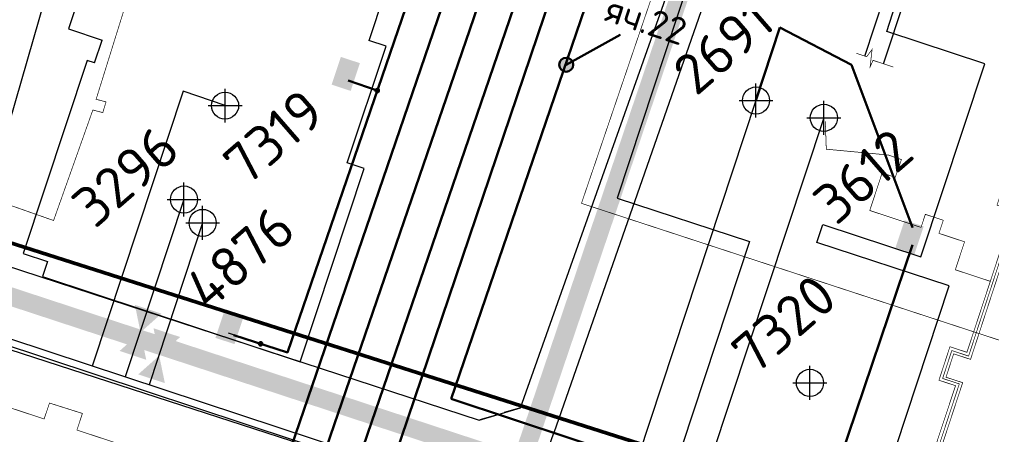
# Model space of a CAD drawing. Header units: millimetres. Extents: x 519 to 9564855, y -810 to 5021775.
# Drawn here: x 9541611.3 to 9541897.8, y 4997682.2 to 4997804.7 of the extents above; entities that cross this region are included whole.
import ezdxf

# ---------------------------------------------------------------- set-up
doc = ezdxf.new("R2010")
doc.units = ezdxf.units.MM
doc.header["$LTSCALE"] = 2
doc.header["$MEASUREMENT"] = 0
doc.header["$PDMODE"] = 2
doc.header["$PDSIZE"] = 5
doc.linetypes.add('92051501$0$DASHED', pattern=[0.75, 0.5, -0.25])
doc.layers.add('13A этап', color=7, linetype='Continuous', true_color=0xaafdfa)
for name, color, linetype in [('42 доп. скв. на 2009 год', 96, 'Continuous'), ('Existing roads', 41, 'Continuous'), ('new 100 wells', 131, 'Continuous'), ('OilColl&Flowlines', 3, 'Continuous'), ('Stage 11.Object 3.Color', 172, 'Continuous'), ('Stage 12 wells.Text&Frame', 52, 'Continuous'), ('Wels of 13phase', 200, 'Continuous'), ('Скважины 2019г.', 241, 'Continuous'), ('Скважины на 2015 год', 7, 'Continuous')]:
    doc.layers.add(name, color=color, linetype=linetype)
for name, color, linetype, lineweight in [('PPLINE_GAS', 4, 'GAS_LINE', 30), ('SteamInjInfrastructure', 25, 'Continuous', 100), ('WELLS(drilled after 2000y)', 6, 'Continuous', 40), ('Оптиковолоконный кабель', 220, 'CAB6', 20), ('Скважины на 2026', 222, 'Continuous', 50), ('Электро', 1, 'Continuous', 30), ('Электроснаб', 1, 'Continuous', 18), ('Электроснабжене', 1, 'Continuous', 18)]:
    doc.layers.add(name, color=color, linetype=linetype, lineweight=lineweight)
doc.styles.add('92051501$0$STANDARD', font='simplex.shx')
doc.styles.add('Elect', font='isocpeur.ttf')
doc.styles.get("Standard").update_dxf_attribs({"font": 'isocpeur.ttf', "width": 0.5})
doc.linetypes.add('CAB', pattern='A,0.7,-0.43403,["K",Standard,S=0.9,R=0,X=-0.4,Y=-0.3],-0.8', length=1.93403)
doc.linetypes.add('CAB6', pattern='A,0.9,-0.9,["6",Standard,S=0.9,R=0,X=-0.8,Y=-0.4],11', length=12.8)
doc.linetypes.add('GAS_LINE', pattern='A,0.5,-0.2,["G",92051501$0$STANDARD,S=0.1,R=0,X=-0.1,Y=-0.05],-0.05', length=0.75)

msp = doc.modelspace()

# ---------------------------------------------------------------- hatches: boundary and pattern name
at = {"layer": 'Электро', "ltscale": 7.5}
msp.add_hatch(color=256, dxfattribs=at).paths.add_polyline_path([(9541703.32781, 4997785.50696), (9541708.94004, 4997783.64997), (9541711.64727, 4997791.83183), (9541706.03504, 4997793.68882)])
at = {"layer": 'Электро'}
h = msp.add_hatch(color=256, dxfattribs=at)
edge = h.paths.add_edge_path()
edge.add_arc((9541772.46269, 4997791.38694), 2.06767, 0, 360)
for points in [[(9541877.82918, 4997743.65523), (9541872.21695, 4997745.51221), (9541869.50972, 4997737.33036), (9541875.12195, 4997735.47337)], [(9541669.07393, 4997710.78023), (9541674.68616, 4997708.92324), (9541677.39339, 4997717.1051), (9541671.78116, 4997718.96209)]]:
    msp.add_hatch(color=256, dxfattribs=at).paths.add_polyline_path(points)
at = {"layer": 'Электроснаб', "lineweight": 0, "ltscale": 7.5}
msp.add_hatch(color=1, dxfattribs=at).paths.add_polyline_path([(9541703.32781, 4997785.50696), (9541708.94004, 4997783.64997), (9541711.64727, 4997791.83183), (9541706.03504, 4997793.68882)])
at = {"layer": 'Электроснаб', "lineweight": 0}
h = msp.add_hatch(color=1, dxfattribs=at)
edge = h.paths.add_edge_path()
edge.add_arc((9541772.46269, 4997791.38694), 2.06767, 0, 360)
for points in [[(9541877.82918, 4997743.65523), (9541872.21695, 4997745.51221), (9541869.50972, 4997737.33036), (9541875.12195, 4997735.47337)], [(9541669.07393, 4997710.78023), (9541674.68616, 4997708.92324), (9541677.39339, 4997717.1051), (9541671.78116, 4997718.96209)]]:
    msp.add_hatch(color=1, dxfattribs=at).paths.add_polyline_path(points)
at = {"layer": 'Электроснабжене', "lineweight": 0, "ltscale": 7.5}
msp.add_hatch(color=1, dxfattribs=at).paths.add_polyline_path([(9541703.32781, 4997785.50696), (9541708.94004, 4997783.64997), (9541711.64727, 4997791.83183), (9541706.03504, 4997793.68882)])
at = {"layer": 'Электроснабжене', "lineweight": 0}
h = msp.add_hatch(color=1, dxfattribs=at)
edge = h.paths.add_edge_path()
edge.add_arc((9541772.46269, 4997791.38694), 2.06767, 0, 360)
for points in [[(9541877.82918, 4997743.65523), (9541872.21695, 4997745.51221), (9541869.50972, 4997737.33036), (9541875.12195, 4997735.47337)], [(9541669.07393, 4997710.78023), (9541674.68616, 4997708.92324), (9541677.39339, 4997717.1051), (9541671.78116, 4997718.96209)]]:
    msp.add_hatch(color=1, dxfattribs=at).paths.add_polyline_path(points)

# ---------------------------------------------------------------- linework, layer by layer
at = {"linetype": 'ByBlock', "lineweight": 0, "ltscale": 80, "const_width": 0.2}
msp.add_lwpolyline([(9541857.97333, 4997794.74652), (9541861.01109, 4997793.74139), (9541862.62458, 4997795.90147), (9541862.03032, 4997790.71018), (9541862.90236, 4997792.6666), (9541868.88178, 4997790.68812)], dxfattribs=at)
at = {"layer": '13A этап', "color": 0, "linetype": 'ByBlock', "lineweight": 0}
msp.add_lwpolyline([(9541633.4139, 4997791.94284), (9541631.23745, 4997792.66299), (9541612.38202, 4997735.67759), (9541619.54752, 4997733.30666)], dxfattribs=at)
msp.add_circle((9541659.8, 4997751.6), 4, dxfattribs=at)
msp.add_point((9541659.8, 4997751.6), dxfattribs=at)
at = {"layer": '42 доп. скв. на 2009 год', "color": 0, "linetype": 'ByBlock', "lineweight": 0}
for points in [[(9541866.9228, 4997801.1833), (9541869.56299, 4997809.16255), (9541812.57759, 4997828.01798), (9541787.43701, 4997752.03745), (9541826.44688, 4997739.18631)], [(9541619.54752, 4997733.30666), (9541618.08202, 4997728.87759), (9541694.06255, 4997703.73701), (9541712.91798, 4997760.72241), (9541707.88981, 4997762.38614)], [(9541846.33759, 4997738.94977), (9541848.06737, 4997744.19791)]]:
    msp.add_lwpolyline(points, dxfattribs=at)
for centre in [(9541828.4, 4997780.8), (9541665.3, 4997744.7)]:
    msp.add_circle(centre, 4, dxfattribs=at)
for p in [(9541828.4, 4997780.8), (9541665.3, 4997744.7)]:
    msp.add_point(p, dxfattribs=at)
at = {"layer": 'Existing roads', "color": 3, "linetype": 'ByBlock', "lineweight": 0, "ltscale": 80}
for p, q in [((9541659.8, 4997751.6), (9541642.47752, 4997699.24755)), ((9541665.3, 4997744.7), (9541649.49258, 4997696.92639))]:
    msp.add_line(p, q, dxfattribs=at)
at = {"layer": 'Existing roads', "lineweight": 0, "const_width": 5.4, "flags": 128}
for points in [[(9540167.59195, 4998196.78734), (9542116.88988, 4997555.89)], [(9541835.6113, 4997899.52024), (9541759.08351, 4997673.5309)]]:
    msp.add_lwpolyline(points, dxfattribs=at)
at = {"layer": 'new 100 wells', "color": 0, "linetype": 'ByBlock', "lineweight": 0}
msp.add_lwpolyline([(9541848.06737, 4997744.19791), (9541876.96254, 4997734.63702), (9541895.81798, 4997791.62241), (9541866.9228, 4997801.1833)], dxfattribs=at)
msp.add_circle((9541848.4, 4997775.7), 4, dxfattribs=at)
msp.add_point((9541848.4, 4997775.7), dxfattribs=at)
at = {"layer": 'OilColl&Flowlines', "lineweight": 0}
for p, q in [((9542695.19707, 4997348.73558, 0), (9540718.01393, 4998002.8832)), ((9541591.54689, 4997716.09957), (9541645.51983, 4997903.3463)), ((9541828.4, 4997780.8), (9541785.73188, 4997651.84727)), ((9541848.4, 4997775.7), (9541805.27927, 4997645.3794))]:
    msp.add_line(p, q, dxfattribs=at)
msp.add_lwpolyline([(9542209.11018, 4997511.75906), (9540735.67214, 4997999.29302)], dxfattribs=at)
msp.add_lwpolyline([(9542209.11018, 4997511.75906), (9540735.67214, 4997999.29302)], dxfattribs=at)
at = {"layer": 'OilColl&Flowlines', "color": 3, "linetype": 'ByBlock', "lineweight": 0, "ltscale": 80, "const_width": 0.2}
for points in [[(9541809.20596, 4997845.20875), (9541776.9565, 4997750.4704)], [(9541776.9565, 4997750.4704), (9542026.10644, 4997668.78322)]]:
    msp.add_lwpolyline(points, dxfattribs=at)
at = {"layer": 'OilColl&Flowlines', "lineweight": 0}
for points in [[(9541653.17531, 4997717.91689), (9541646.99528, 4997712.41232), (9541645.3182, 4997720.51666)], [(9541648.67237, 4997704.30798), (9541640.81526, 4997706.90776), (9541646.99528, 4997712.41232)], [(9541658.67531, 4997711.01689), (9541652.49528, 4997705.51232), (9541650.8182, 4997713.61666)], [(9541654.17237, 4997697.40798), (9541646.31526, 4997700.00776), (9541652.49528, 4997705.51232)]]:
    msp.add_solid(points, dxfattribs=at)
at = {"layer": 'PPLINE_GAS', "linetype": 'GAS_LINE', "lineweight": 0, "ltscale": 20}
msp.add_line((9540830.54536, 4997960.24902), (9541760.15024, 4997658.02651), dxfattribs=at)
msp.add_line((9540830.54536, 4997960.24902), (9541760.15024, 4997658.02651), dxfattribs=at)
at = {"layer": 'PPLINE_GAS', "color": 4, "linetype": 'GAS_LINE', "lineweight": 0, "ltscale": 80}
for p in [(9541822.605, 4997837), (9541760.15024, 4997658.02651)]:
    msp.add_line(p, (9541768.77774, 4997682.74991, 0), dxfattribs=at)
at = {"layer": 'Stage 11.Object 3.Color', "color": 1, "linetype": 'ByBlock', "lineweight": 0, "ltscale": 80}
for p, q in [((9541690.30126, 4997706.44421, 0), (9541709.28888, 4997761.92321)), ((9541672.84308, 4997712.21839, 0), (9541690.30126, 4997706.44421, 0))]:
    msp.add_line(p, q, dxfattribs=at)
at = {"layer": 'Stage 12 wells.Text&Frame', "color": 0, "linetype": 'ByBlock', "lineweight": 0}
msp.add_lwpolyline([(9541714.33299, 4997798.56106), (9541728.11798, 4997840.22241), (9541652.13745, 4997865.36299), (9541649.47283, 4997857.30989)], dxfattribs=at)
at = {"layer": 'SteamInjInfrastructure', "color": 32, "lineweight": 0, "ltscale": 0.25}
for p, q in [((9541860.43923, 4997793.9306), (9541870.07824, 4997823.06188)), ((9541866.0016, 4997791.64112), (9541876.28428, 4997822.71771))]:
    msp.add_line(p, q, dxfattribs=at)
at = {"layer": 'WELLS(drilled after 2000y)', "linetype": '92051501$0$DASHED', "lineweight": 0, "ltscale": 5}
msp.add_line((9541758.9843, 4997690.1748, -22.9908), (9541746.8166, 4997686.4776, -22.9908), dxfattribs=at)
at = {"layer": 'WELLS(drilled after 2000y)', "color": 6, "lineweight": 0, "const_width": 0.2}
for points, elevation in [([(9541682.043, 4997827.64), (9541688.86914, 4997851.0127), (9541658.481, 4997860.406), (9541649.844, 4997831.958), (9541652.793, 4997830.966), (9541651.9549, 4997828.04792), (9541648.8057, 4997829.02866), (9541633.902, 4997781.175), (9541636.81886, 4997780.40541), (9541635.864, 4997777.245), (9541632.938, 4997778.017), (9541621.35979, 4997745.4024), (9541606.746, 4997750.543), (9541600.93, 4997733.923), (9541599.22812, 4997736.96971), (9541594.54012, 4997723.58971), (9541596.242, 4997720.543), (9541587.83592, 4997696.99541)], -22.341), ([(9541706.532, 4997285.607), (9541724.522, 4997342.135), (9541767.098, 4997328.682), (9541787.688, 4997391.138), (9541781.33, 4997393.353), (9541784.581, 4997403.456), (9541791.164, 4997401.563), (9541817.131, 4997480.434), (9541810.741, 4997482.583), (9541813.934, 4997492.682), (9541820.548, 4997490.828), (9541846.391, 4997569.788), (9541840, 4997571.986), (9541843.302, 4997582.014), (9541849.839, 4997580.125), (9541888.33163, 4997697.19028), (9541883.41841, 4997698.79593), (9541886.109, 4997707.029), (9541891.06279, 4997705.4054), (9541905.265, 4997748.738)], -24.66909)]:
    msp.add_lwpolyline(points, dxfattribs=dict(at, elevation=elevation))
for points in [[(9541980.817, 4997787.9), (9541979.374, 4997784.25), (9541964.10999, 4997789.44017), (9541962.2567, 4997783.91539), (9541957.193, 4997785.614), (9541958.895, 4997791.204), (9541922.66822, 4997803.85317), (9541907.4178, 4997758.24458), (9541902.73627, 4997759.80996), (9541899.438, 4997749.946), (9541904.295, 4997748.192), (9541890.57292, 4997706.51325), (9541885.56181, 4997708.16308), (9541882.32674, 4997698.2639), (9541887.21822, 4997696.66535), (9541857.787, 4997607.803)], [(9541897.4675, 4997727.4545), (9541887.1557, 4997730.86649), (9541889.86951, 4997739.11959), (9541882.32561, 4997741.61573), (9541883.60356, 4997745.47797), (9541878.31747, 4997747.22704), (9541877.03953, 4997743.3648), (9541861.93372, 4997748.36304), (9541865.59205, 4997759.47073), (9541869.43063, 4997758.12339), (9541871.27468, 4997763.37709), (9541867.43611, 4997764.72443), (9541849.1201, 4997766.44694), (9541848.83531, 4997774.7022)], [(9541857.787, 4997607.803), (9541806.488, 4997624.787), (9541808.088, 4997629.692), (9541798.393, 4997632.767), (9541796.814, 4997628.063), (9541717.174, 4997654.368), (9541719.20567, 4997660.27883), (9541709.808, 4997663.509), (9541707.831, 4997657.367), (9541628.25, 4997683.566), (9541629.85, 4997688.471), (9541620.155, 4997691.546), (9541618.576, 4997686.842), (9541538.936, 4997713.147), (9541540.973, 4997719.056), (9541531.57, 4997722.288), (9541529.55238, 4997716.15937), (9541450.012, 4997742.345), (9541451.612, 4997747.25), (9541441.917, 4997750.325), (9541440.36079, 4997745.61347), (9541360.698, 4997771.926)], [(9541906.338, 4997749.354), (9541891.64084, 4997704.43051), (9541886.65207, 4997706.05608), (9541884.40399, 4997699.15689), (9541889.317, 4997697.556), (9541850.368, 4997579.097), (9541843.796, 4997581.146), (9541840.93414, 4997572.63266), (9541847.43, 4997570.449), (9541820.995, 4997489.805), (9541814.26361, 4997491.53356), (9541811.72326, 4997483.30191), (9541818.05991, 4997481.24013), (9541791.6, 4997400.568), (9541784.94012, 4997402.59517), (9541782.251, 4997394.048), (9541788.698, 4997391.833), (9541767.67, 4997327.618), (9541725.10521, 4997341.12895), (9541707.041, 4997284.646)]]:
    msp.add_lwpolyline(points, dxfattribs=at)
at = {"layer": 'Wels of 13phase', "color": 0, "linetype": 'ByBlock', "lineweight": 0}
msp.add_lwpolyline([(9541649.47283, 4997857.30989), (9541644.56745, 4997858.93299), (9541625.71202, 4997801.94759), (9541635.65141, 4997798.65883)], dxfattribs=at)
at = {"layer": 'Оптиковолоконный кабель', "linetype": 'CAB', "lineweight": 0, "ltscale": 0.5, "elevation": -22.9908}
msp.add_lwpolyline([(9538945.5025, 4996027.6702), (9539136.9889, 4996618.2984), (9539342.2, 4997272.1911), (9539684.82097, 4998339.78463), (9539691.21255, 4998359.06955), (9539907.5384, 4998290.4285), (9540350.8967, 4998144.8157), (9540780.8997, 4998002.4946), (9541150.3086, 4997881.8374), (9541746.8166, 4997686.4776), (9541758.9843, 4997690.1748), (9541816.099, 4997851.4509), (9541843.129, 4997841.3058), (9541852.7108, 4997838.3727)], dxfattribs=at)
at = {"layer": 'Скважины 2019г.', "color": 0, "linetype": 'ByBlock', "lineweight": 0}
msp.add_lwpolyline([(9541826.44688, 4997739.18631), (9541803.29066, 4997668.89521), (9541860.27799, 4997650.12169), (9541885.30934, 4997726.10479), (9541846.33152, 4997738.95178)], dxfattribs=at)
msp.add_circle((9541844.3, 4997697.5), 4, dxfattribs=at)
msp.add_point((9541844.3, 4997697.5), dxfattribs=at)
at = {"layer": 'Скважины на 2015 год', "color": 3, "linetype": 'ByBlock', "lineweight": 0, "ltscale": 5}
for p, q in [((9541659.59793, 4997783.53112), (9541632.76989, 4997702.45963)), ((9541671.9, 4997779.3), (9541659.59793, 4997783.53112))]:
    msp.add_line(p, q, dxfattribs=at)
at = {"layer": 'Скважины на 2015 год', "color": 0, "linetype": 'ByBlock', "lineweight": 0, "elevation": 0}
msp.add_lwpolyline([(9541633.4139, 4997791.94284), (9541635.65141, 4997798.65883)], dxfattribs=at)
at = {"layer": 'Скважины на 2015 год', "color": 0, "linetype": 'ByBlock', "lineweight": 0}
msp.add_lwpolyline([(9541707.88981, 4997762.38614), (9541719.38153, 4997796.87908), (9541714.32956, 4997798.55068)], dxfattribs=at)
msp.add_circle((9541671.9, 4997779.3), 4, dxfattribs=at)
msp.add_point((9541671.9, 4997779.3), dxfattribs=at)
at = {"layer": 'Скважины на 2026'}
msp.add_line((9536427.64777, 4999394.69832), (9542059.39265, 4997594.73601), dxfattribs=at)
at = {"layer": 'Электро'}
for p, q in [((9541771.12252, 4997942.57291, 0), (9541690.29947, 4997706.44479, 0)), ((9541780.59668, 4997939.37225, 0), (9541675.60365, 4997632.5017, 0)), ((9541790.09047, 4997936.23092, 0), (9541681.76418, 4997619.93009, 0)), ((9541799.58426, 4997933.0896, 0), (9541688.28937, 4997607.25064, 0)), ((9541808.02478, 4997930.29832, 0), (9541694.57886, 4997594.63403, 0)), ((9541818.57185, 4997926.80695, 0), (9541738.51767, 4997692.74012, 0)), ((9541788.4013, 4997800.22278, 0), (9541772.46269, 4997791.38694, 0)), ((9541847.033, 4997656.91433, 0), (9541874.48372, 4997738.17981)), ((9541738.51767, 4997692.74012, 0), (9542184.7772, 4997545.40977, 0))]:
    msp.add_line(p, q, dxfattribs=at)
at = {"layer": 'Электро', "ltscale": 2}
for p, q in [((9541828.4, 4997780.8), (9541835.38504, 4997802.38719)), ((9541835.38504, 4997802.38719), (9541856.596, 4997791.34192)), ((9541856.596, 4997791.34192), (9541874.49894, 4997743.34148))]:
    msp.add_line(p, q, dxfattribs=at)
at = {"layer": 'Электро', "ltscale": 7.5}
msp.add_line((9541708.16234, 4997786.68749), (9541716.75823, 4997783.74524, 0), dxfattribs=at)
at = {"layer": 'Электро', "ltscale": 25}
msp.add_line((9541690.29947, 4997706.44479, 0), (9541674.47146, 4997711.58762, 0), dxfattribs=at)
at = {"layer": 'Электро'}
msp.add_circle((9541772.46269, 4997791.38694, 0), 2.06767, dxfattribs=at)
for centre, start, end in [((9541716.75823, 4997783.74524, 0), 162, 342), ((9541716.75823, 4997783.74524, 0), 162, 342), ((9541716.75823, 4997783.74524, 0), 162, 342), ((9541716.75823, 4997783.74524, 0), 342, 162), ((9541716.75823, 4997783.74524, 0), 342, 162), ((9541716.75823, 4997783.74524, 0), 342, 162), ((9541682.38546, 4997709.01621, 0), 162, 342), ((9541682.38546, 4997709.01621, 0), 162, 342), ((9541682.38546, 4997709.01621, 0), 162, 342), ((9541682.38546, 4997709.01621, 0), 342, 162), ((9541682.38546, 4997709.01621, 0), 342, 162), ((9541682.38546, 4997709.01621, 0), 342, 162)]:
    msp.add_arc(centre, 0.5, start, end, dxfattribs=at)
at = {"layer": 'Электроснаб', "color": 1, "lineweight": 0}
for p, q in [((9541788.4013, 4997800.22278, 0), (9541772.46269, 4997791.38694, 0)), ((9541847.033, 4997656.91433, 0), (9541874.48372, 4997738.17981))]:
    msp.add_line(p, q, dxfattribs=at)
at = {"layer": 'Электроснаб', "color": 1, "lineweight": 0, "ltscale": 2}
for p, q in [((9541828.4, 4997780.8), (9541835.38504, 4997802.38719)), ((9541835.38504, 4997802.38719), (9541856.596, 4997791.34192)), ((9541856.596, 4997791.34192), (9541874.49894, 4997743.34148))]:
    msp.add_line(p, q, dxfattribs=at)
at = {"layer": 'Электроснаб', "color": 1, "lineweight": 0, "ltscale": 7.5}
msp.add_line((9541708.16234, 4997786.68749), (9541716.75823, 4997783.74524, 0), dxfattribs=at)
at = {"layer": 'Электроснаб', "color": 1, "lineweight": 0, "ltscale": 25}
msp.add_line((9541690.29947, 4997706.44479, 0), (9541674.47146, 4997711.58762, 0), dxfattribs=at)
at = {"layer": 'Электроснаб', "color": 1, "linetype": '92051501$0$DASHED', "lineweight": 0}
msp.add_line((9541738.51767, 4997692.74012, 0), (9542184.7772, 4997545.40977, 0), dxfattribs=at)
at = {"layer": 'Электроснаб', "color": 1, "lineweight": 0}
msp.add_circle((9541772.46269, 4997791.38694, 0), 2.06767, dxfattribs=at)
for centre, start, end in [((9541716.75823, 4997783.74524, 0), 162, 342), ((9541716.75823, 4997783.74524, 0), 162, 342), ((9541716.75823, 4997783.74524, 0), 162, 342), ((9541716.75823, 4997783.74524, 0), 342, 162), ((9541716.75823, 4997783.74524, 0), 342, 162), ((9541716.75823, 4997783.74524, 0), 342, 162), ((9541682.38546, 4997709.01621, 0), 162, 342), ((9541682.38546, 4997709.01621, 0), 162, 342), ((9541682.38546, 4997709.01621, 0), 162, 342), ((9541682.38546, 4997709.01621, 0), 342, 162), ((9541682.38546, 4997709.01621, 0), 342, 162), ((9541682.38546, 4997709.01621, 0), 342, 162)]:
    msp.add_arc(centre, 0.5, start, end, dxfattribs=at)
at = {"layer": 'Электроснабжене', "color": 1, "linetype": 'ByBlock', "lineweight": 0}
for p, q in [((9541777.65171, 4997961.45705, 17.79614), (9541690.29947, 4997706.44479, 0)), ((9541787.12586, 4997958.25639, 17.79614), (9541675.60365, 4997632.5017, 0)), ((9541796.61966, 4997955.11506, 17.79614), (9541681.76418, 4997619.93009, 0)), ((9541806.11345, 4997951.97374, 17.79614), (9541688.28937, 4997607.25064, 0)), ((9541814.55396, 4997949.18246, 17.79614), (9541694.57886, 4997594.63403, 0)), ((9541825.10103, 4997945.69109, 17.79614), (9541738.51767, 4997692.74012, 0))]:
    msp.add_line(p, q, dxfattribs=at)
at = {"layer": 'Электроснабжене', "color": 1, "lineweight": 0}
for p, q in [((9541788.4013, 4997800.22278, 0), (9541772.46269, 4997791.38694, 0)), ((9541847.033, 4997656.91433, 0), (9541874.48372, 4997738.17981))]:
    msp.add_line(p, q, dxfattribs=at)
at = {"layer": 'Электроснабжене', "color": 1, "lineweight": 0, "ltscale": 2}
for p, q in [((9541828.4, 4997780.8), (9541835.38504, 4997802.38719)), ((9541835.38504, 4997802.38719), (9541856.596, 4997791.34192)), ((9541856.596, 4997791.34192), (9541874.49894, 4997743.34148))]:
    msp.add_line(p, q, dxfattribs=at)
at = {"layer": 'Электроснабжене', "color": 1, "lineweight": 0, "ltscale": 7.5}
msp.add_line((9541708.16234, 4997786.68749), (9541716.75823, 4997783.74524, 0), dxfattribs=at)
at = {"layer": 'Электроснабжене', "color": 1, "lineweight": 0, "ltscale": 25}
msp.add_line((9541690.29947, 4997706.44479, 0), (9541674.47146, 4997711.58762, 0), dxfattribs=at)
at = {"layer": 'Электроснабжене', "color": 1, "linetype": '92051501$0$DASHED', "lineweight": 0}
msp.add_line((9541738.51767, 4997692.74012, 0), (9542184.7772, 4997545.40977, 0), dxfattribs=at)
at = {"layer": 'Электроснабжене', "color": 1, "lineweight": 0}
msp.add_circle((9541772.46269, 4997791.38694, 0), 2.06767, dxfattribs=at)
for centre, start, end in [((9541716.75823, 4997783.74524, 0), 162, 342), ((9541716.75823, 4997783.74524, 0), 162, 342), ((9541716.75823, 4997783.74524, 0), 162, 342), ((9541716.75823, 4997783.74524, 0), 342, 162), ((9541716.75823, 4997783.74524, 0), 342, 162), ((9541716.75823, 4997783.74524, 0), 342, 162), ((9541682.38546, 4997709.01621, 0), 162, 342), ((9541682.38546, 4997709.01621, 0), 162, 342), ((9541682.38546, 4997709.01621, 0), 162, 342), ((9541682.38546, 4997709.01621, 0), 342, 162), ((9541682.38546, 4997709.01621, 0), 342, 162), ((9541682.38546, 4997709.01621, 0), 342, 162)]:
    msp.add_arc(centre, 0.5, start, end, dxfattribs=at)

# ---------------------------------------------------------------- texts
at = {"layer": '13A этап', "color": 0, "linetype": 'ByBlock', "lineweight": 0, "style": 'Elect'}
msp.add_text('3296', height=12, rotation=41, dxfattribs=at).set_placement((9541633.56228, 4997742.6929))
at = {"layer": '42 доп. скв. на 2009 год', "color": 0, "linetype": 'ByBlock', "lineweight": 0, "style": 'Elect'}
for s, p in [('2691', (9541810.74831, 4997781.8248)), ('4876', (9541666.96545, 4997718.35116))]:
    msp.add_text(s, height=12, rotation=41, dxfattribs=at).set_placement(p)
at = {"layer": 'new 100 wells', "color": 0, "linetype": 'ByBlock', "lineweight": 0, "style": 'Elect'}
msp.add_text('3612', height=12, rotation=41, dxfattribs=at).set_placement((9541852.06504, 4997743.63414))
at = {"layer": 'Скважины 2019г.', "color": 0, "linetype": 'ByBlock', "lineweight": 0, "style": 'Elect'}
msp.add_text('7320', height=12, rotation=41, dxfattribs=at).set_placement((9541828.02252, 4997699.44118))
at = {"layer": 'Скважины на 2015 год', "color": 0, "linetype": 'ByBlock', "lineweight": 0, "style": 'Elect'}
msp.add_text('7319', height=12, rotation=41, dxfattribs=at).set_placement((9541678.19284, 4997755.15406))
at = {"layer": 'Электроснабжене', "color": 1, "lineweight": 0}
msp.add_text('яч.22', height=8, rotation=341.691556, dxfattribs=at).set_placement((9541783.37781, 4997804.50549, 0))

doc.saveas('drawing.dxf')
